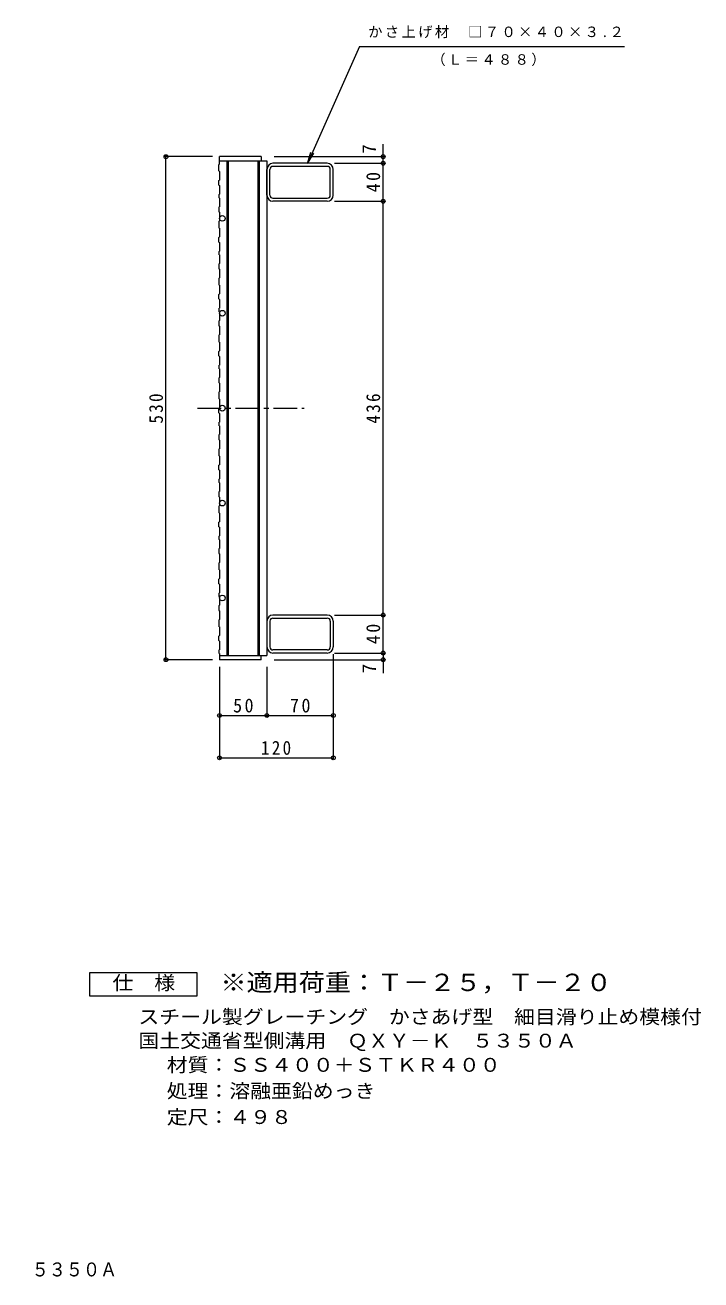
# Model space of a CAD drawing. Units: millimetres, scale not verified. Extents: x -605 to 819, y -690 to 657.
# Drawn here: x 107 to 819, y -690 to 632 of the extents above; entities that cross this region are included whole.
import ezdxf
from ezdxf.enums import TextEntityAlignment as Align

# ---------------------------------------------------------------- set-up
doc = ezdxf.new("R2010")
doc.units = ezdxf.units.MM
doc.header["$LTSCALE"] = 5
doc.header["$PDMODE"] = 32
doc.header["$PDSIZE"] = 4
doc.linetypes.add('CHAIN1', pattern=[8, 5, -1, 1, -1])
for name, color, linetype, lineweight in [('1-1_1-1ﾚｲﾔ', 2, 'Continuous', 9), ('1-2_1-2ﾚｲﾔ', 3, 'Continuous', 9), ('1-4_1-4ﾚｲﾔ', 7, 'Continuous', 9), ('1-5_1-5ﾚｲﾔ', 7, 'Continuous', 9), ('F-4_F-4ﾚｲﾔ', 2, 'Continuous', 9)]:
    doc.layers.add(name, color=color, linetype=linetype, lineweight=lineweight)
doc.layers.add('F-5_F-5ﾚｲﾔ', color=2, linetype='Continuous')
doc.styles.add('ＭＳ ゴシック', font='')
doc.styles.get('ＭＳ ゴシック').set_extended_font_data('MS Gothic')

msp = doc.modelspace()

# ---------------------------------------------------------------- linework, layer by layer
at = {"layer": '1-1_1-1ﾚｲﾔ'}
for p, q in [((361.79, 452.862), (361.79, 480.062)), ((364.99, 452.862), (364.99, 480.062)), ((425.39, 486.462), (368.19, 486.462)), ((425.39, 483.262), (368.19, 483.262)), ((428.59, 452.862), (428.59, 480.062)), ((431.79, 452.862), (431.79, 480.062)), ((368.19, 449.663), (425.39, 449.663)), ((425.39, 446.462), (368.19, 446.462)), ((361.79, 4.062), (361.79, -23.138)), ((364.99, 4.062), (364.99, -23.138)), ((425.39, 10.462), (368.19, 10.462)), ((368.19, 7.262), (425.39, 7.262)), ((428.59, 4.062), (428.59, -23.138)), ((431.79, 4.062), (431.79, -23.138)), ((425.39, -26.338), (368.19, -26.338)), ((425.39, -29.538), (368.19, -29.538))]:
    msp.add_line(p, q, dxfattribs=at)
for centre, radius, start, end in [((368.19, 480.062), 6.4, 90, 180), ((368.19, 480.062), 3.2, 90, 180), ((425.39, 480.062), 6.4, 0, 90), ((425.39, 480.062), 3.2, 0, 90), ((368.19, 452.862), 6.4, 180, 270), ((368.19, 452.862), 3.2, 180, 270), ((425.39, 452.862), 6.4, 270, 0), ((425.39, 452.862), 3.2, 270, 0), ((368.19, 4.062), 6.4, 90, 180), ((368.19, 4.062), 3.2, 90, 180), ((425.39, 4.062), 6.4, 0, 90), ((425.39, 4.062), 3.2, 0, 90), ((368.19, -23.138), 6.4, 180, 270), ((368.19, -23.138), 3.2, 180, 270), ((425.39, -23.138), 3.2, 270, 0), ((425.39, -23.138), 6.4, 270, 0)]:
    msp.add_arc(centre, radius, start, end, dxfattribs=at)
at = {"layer": '1-2_1-2ﾚｲﾔ'}
for p, q in [((355.79, 493.462), (311.79, 493.462)), ((311.79, 485.729), (311.79, 493.462)), ((355.79, 493.462), (355.79, 488.962)), ((311.79, 485.729), (310.99, 485.211)), ((310.99, 478.495), (310.99, 485.211)), ((310.99, 478.495), (311.79, 477.977)), ((311.79, 488.962), (361.79, 488.962)), ((311.79, 477.977), (311.79, 468.853)), ((319.79, -32.038), (319.79, 488.962)), ((321.29, -32.038), (321.29, 488.962)), ((352.289, 488.962), (352.289, -32.038)), ((353.79, 488.962), (353.79, -32.038)), ((361.79, 488.962), (361.79, -32.038)), ((310.99, 468.335), (311.79, 468.853)), ((310.99, 463.495), (310.99, 468.335)), ((310.99, 463.495), (311.79, 462.977)), ((311.79, 462.977), (311.79, 453.853)), ((310.99, 453.335), (311.79, 453.853)), ((310.99, 453.335), (310.99, 450.371)), ((311.79, 449.853), (310.99, 450.371)), ((311.79, 449.853), (311.79, 440.729)), ((310.99, 440.211), (311.79, 440.729)), ((310.99, 440.211), (310.99, 435.371)), ((310.99, 435.371), (311.79, 434.853)), ((310.99, 425.211), (311.79, 425.729)), ((310.99, 425.211), (310.99, 418.495)), ((311.79, 434.853), (311.79, 425.729)), ((311.79, 417.977), (310.99, 418.495)), ((311.79, 417.977), (311.79, 408.853)), ((310.99, 408.335), (311.79, 408.853)), ((310.99, 403.495), (310.99, 408.335)), ((310.99, 403.495), (311.79, 402.977)), ((311.79, 402.977), (311.79, 393.853)), ((310.99, 393.335), (311.79, 393.853)), ((310.99, 393.335), (310.99, 390.371)), ((311.79, 389.853), (310.99, 390.371)), ((311.79, 389.853), (311.79, 380.729)), ((310.99, 380.211), (311.79, 380.729)), ((310.99, 380.211), (310.99, 375.371)), ((310.99, 375.371), (311.79, 374.853)), ((311.79, 374.853), (311.79, 365.729)), ((310.99, 365.211), (311.79, 365.729)), ((310.99, 365.211), (310.99, 358.495)), ((311.79, 357.977), (310.99, 358.495)), ((311.79, 357.977), (311.79, 348.853)), ((310.99, 348.335), (311.79, 348.853)), ((310.99, 343.495), (310.99, 348.335)), ((310.99, 343.495), (311.79, 342.977)), ((310.99, 333.335), (311.79, 333.853)), ((310.99, 333.335), (310.99, 330.371)), ((311.79, 342.977), (311.79, 333.853)), ((311.79, 329.853), (310.99, 330.371)), ((310.99, 320.211), (311.79, 320.729)), ((310.99, 320.211), (310.99, 315.371)), ((311.79, 329.853), (311.79, 320.729)), ((310.99, 315.371), (311.79, 314.853)), ((310.99, 305.211), (311.79, 305.729)), ((310.99, 305.211), (310.99, 298.495)), ((311.79, 314.853), (311.79, 305.729)), ((311.79, 297.977), (310.99, 298.495)), ((311.79, 297.977), (311.79, 288.853)), ((310.99, 288.335), (311.79, 288.853)), ((310.99, 283.495), (310.99, 288.335)), ((310.99, 283.495), (311.79, 282.977)), ((311.79, 282.977), (311.79, 273.853)), ((310.99, 273.335), (311.79, 273.853)), ((310.99, 273.335), (310.99, 270.371)), ((311.79, 269.853), (310.99, 270.371)), ((311.79, 269.853), (311.79, 260.729)), ((310.99, 260.211), (311.79, 260.729)), ((310.99, 260.211), (310.99, 255.371)), ((310.99, 255.371), (311.79, 254.853)), ((311.79, 254.853), (311.79, 245.729)), ((310.99, 245.211), (311.79, 245.729)), ((310.99, 245.211), (310.99, 238.495)), ((311.79, 237.977), (310.99, 238.495)), ((310.99, 228.335), (311.79, 228.853)), ((310.99, 223.495), (310.99, 228.335)), ((311.79, 237.977), (311.79, 228.853)), ((310.99, 223.495), (311.79, 222.977)), ((310.99, 213.335), (311.79, 213.853)), ((310.99, 213.335), (310.99, 210.371)), ((311.79, 222.977), (311.79, 213.853)), ((311.79, 209.853), (310.99, 210.371)), ((310.99, 200.211), (311.79, 200.729)), ((310.99, 200.211), (310.99, 195.371)), ((311.79, 209.853), (311.79, 200.729)), ((310.99, 195.371), (311.79, 194.853)), ((310.99, 185.211), (311.79, 185.729)), ((310.99, 185.211), (310.99, 178.495)), ((311.79, 194.853), (311.79, 185.729)), ((311.79, 177.977), (310.99, 178.495)), ((311.79, 177.977), (311.79, 168.853)), ((310.99, 168.335), (311.79, 168.853)), ((310.99, 163.495), (310.99, 168.335)), ((310.99, 163.495), (311.79, 162.977)), ((311.79, 162.977), (311.79, 153.853)), ((310.99, 153.335), (311.79, 153.853)), ((310.99, 153.335), (310.99, 150.371)), ((311.79, 149.853), (310.99, 150.371)), ((311.79, 149.853), (311.79, 140.729)), ((310.99, 140.211), (311.79, 140.729)), ((310.99, 140.211), (310.99, 135.371)), ((310.99, 135.371), (311.79, 134.853)), ((311.79, 134.853), (311.79, 125.729)), ((310.99, 125.211), (311.79, 125.729)), ((310.99, 125.211), (310.99, 118.495)), ((311.79, 117.977), (310.99, 118.495)), ((310.99, 108.335), (311.79, 108.853)), ((310.99, 103.495), (310.99, 108.335)), ((311.79, 117.977), (311.79, 108.853)), ((310.99, 103.495), (311.79, 102.977)), ((310.99, 93.335), (311.79, 93.853)), ((310.99, 93.335), (310.99, 90.371)), ((311.79, 102.977), (311.79, 93.853)), ((311.79, 89.853), (310.99, 90.371)), ((310.99, 80.211), (311.79, 80.729)), ((310.99, 80.211), (310.99, 75.371)), ((311.79, 89.853), (311.79, 80.729)), ((310.99, 75.371), (311.79, 74.853)), ((311.79, 74.853), (311.79, 65.729)), ((310.99, 65.211), (311.79, 65.729)), ((310.99, 65.211), (310.99, 58.495)), ((311.79, 57.977), (310.99, 58.495)), ((311.79, 57.977), (311.79, 48.853)), ((310.99, 48.335), (311.79, 48.853)), ((310.99, 43.495), (310.99, 48.335)), ((310.99, 43.495), (311.79, 42.977)), ((311.79, 42.977), (311.79, 33.853)), ((310.99, 33.335), (311.79, 33.853)), ((310.99, 33.335), (310.99, 30.371)), ((311.79, 29.853), (310.99, 30.371)), ((311.79, 29.853), (311.79, 20.729)), ((310.99, 20.211), (311.79, 20.729)), ((310.99, 20.211), (310.99, 15.371)), ((310.99, 15.371), (311.79, 14.853)), ((311.79, 14.853), (311.79, 5.729)), ((310.99, 5.211), (311.79, 5.729)), ((310.99, 5.211), (310.99, -1.505)), ((311.79, -2.023), (310.99, -1.505)), ((310.99, -11.665), (311.79, -11.147)), ((310.99, -16.505), (310.99, -11.665)), ((311.79, -2.023), (311.79, -11.147)), ((310.99, -16.505), (311.79, -17.023)), ((310.99, -26.665), (311.79, -26.147)), ((311.79, -17.023), (311.79, -26.147)), ((310.99, -26.665), (310.99, -29.629)), ((311.79, -30.147), (310.99, -29.629)), ((311.79, -30.147), (311.79, -36.538)), ((311.79, -32.038), (361.79, -32.038)), ((355.79, -36.538), (311.79, -36.538)), ((355.79, -36.538), (355.79, -32.038))]:
    msp.add_line(p, q, dxfattribs=at)
at = {"layer": '1-2_1-2ﾚｲﾔ', "linetype": 'CHAIN1'}
msp.add_line((288.639, 228.462), (401.046, 228.462), dxfattribs=at)
at = {"layer": '1-2_1-2ﾚｲﾔ'}
for centre in [(314.79, 428.462), (314.79, 328.462), (314.79, 228.462), (314.79, 128.462), (314.79, 28.462)]:
    msp.add_circle(centre, 3, dxfattribs=at)
at = {"layer": '1-4_1-4ﾚｲﾔ'}
for p, q in [((484.324, 436.462), (484.324, 506.758)), ((304.29, 493.462), (253.905, 493.462)), ((255.405, -36.538), (255.405, 493.462)), ((369.29, 493.462), (485.824, 493.462)), ((432.89, 486.462), (485.824, 486.462)), ((432.89, 446.462), (485.824, 446.462)), ((484.324, 20.462), (484.324, 436.462)), ((484.324, -29.538), (484.324, 20.462)), ((432.89, 10.462), (485.824, 10.462)), ((304.29, -36.538), (253.905, -36.538)), ((369.29, -36.538), (485.824, -36.538)), ((431.79, -30.638), (431.79, -141.434)), ((432.89, -29.538), (485.824, -29.538)), ((484.324, -29.538), (484.324, -50.835)), ((311.79, -44.038), (311.79, -141.434)), ((361.79, -44.038), (361.79, -96.839)), ((311.79, -95.339), (361.79, -95.339)), ((361.79, -95.339), (431.79, -95.339)), ((311.79, -139.934), (431.79, -139.934))]:
    msp.add_line(p, q, dxfattribs=at)
for p in [(255.405, 493.462), (484.324, 493.462), (484.324, 486.462), (484.324, 446.462), (484.324, 10.462), (255.405, -36.538), (484.324, -29.538), (484.324, -36.538), (311.79, -95.339), (361.79, -95.339), (431.79, -95.339), (311.79, -139.934), (431.79, -139.934)]:
    msp.add_point(p, dxfattribs=at)
at = {"layer": '1-5_1-5ﾚｲﾔ'}
for p, q in [((459.391, 609.488), (738.773, 609.488)), ((404.668, 486.339), (411.191, 497.002))]:
    msp.add_line(p, q, dxfattribs=at)
msp.add_lwpolyline([(459.391, 609.488), (404.668, 486.339), (408.209, 498.327)], dxfattribs=at)
at = {"layer": 'F-4_F-4ﾚｲﾔ'}
msp.add_lwpolyline([(175.292, -391.212), (175.292, -366.211), (287.792, -366.211), (287.792, -391.212)], close=True, dxfattribs=at)

# ---------------------------------------------------------------- texts
at = {"layer": '1-4_1-4ﾚｲﾔ', "color": 2, "style": 'ＭＳ ゴシック'}
for p in [(481.324, 496.615), (481.324, -50.835)]:
    msp.add_text('7', height=14.66, rotation=90, dxfattribs=at).set_placement(p, align=Align.BOTTOM_LEFT)
at = {"layer": '1-4_1-4ﾚｲﾔ', "color": 2, "char_height": 14.66, "attachment_point": 7, "rotation": 90, "style": 'ＭＳ ゴシック'}
for s, insert in [('\\T1.27;\\W0.95;40', (481.324, 455.837)), ('\\T1.27;\\W0.9;530', (252.405, 212.212)), ('\\T1.27;\\W0.9;436', (481.324, 212.212)), ('\\T1.27;\\W0.95;40', (481.324, -20.163))]:
    msp.add_mtext(s, dxfattribs=dict(at, insert=insert))
at = {"layer": '1-4_1-4ﾚｲﾔ', "color": 2, "char_height": 14.66, "attachment_point": 7, "style": 'ＭＳ ゴシック'}
for s, insert in [('\\T1.27;\\W0.95;50', (326.165, -92.339)), ('\\T1.27;\\W0.95;70', (386.165, -92.339)), ('\\T1.27;\\W0.9;120', (355.54, -136.934))]:
    msp.add_mtext(s, dxfattribs=dict(at, insert=insert))
at = {"layer": '1-5_1-5ﾚｲﾔ', "char_height": 11, "attachment_point": 7, "style": 'ＭＳ ゴシック'}
for s, insert in [('\\T1.17;かさ上げ材\u3000□７０×４０×３.２', (468.589, 618.297)), ('\\T1.17;（Ｌ＝４８８）', (535.125, 588.902))]:
    msp.add_mtext(s, dxfattribs=dict(at, insert=insert))
at = {"layer": 'F-4_F-4ﾚｲﾔ', "style": 'ＭＳ ゴシック', "width": 1.1}
for s, p in [('仕\u3000様', (199.042, -388.712)), ('スチール製グレーチング\u3000かさあげ型\u3000細目滑り止め模様付', (226.337, -424.552)), ('国土交通省型側溝用\u3000ＱＸＹ－Ｋ\u3000５３５０Ａ', (226.337, -449.696)), ('材質：ＳＳ４００＋ＳＴＫＲ４００', (256.193, -475.171)), ('処理：溶融亜鉛めっき', (256.193, -502.671)), ('定尺：４９８', (256.193, -530.172))]:
    msp.add_text(s, height=14.66, dxfattribs=at).set_placement(p, align=Align.BOTTOM_LEFT)
at = {"layer": 'F-5_F-5ﾚｲﾔ', "color": 3, "style": 'ＭＳ ゴシック', "width": 1.1}
msp.add_text('※適用荷重：Ｔ－２５，Ｔ－２０', height=18.33, dxfattribs=at).set_placement((312.792, -391.212), align=Align.BOTTOM_LEFT)
at = {"layer": 'F-5_F-5ﾚｲﾔ', "style": 'ＭＳ ゴシック', "width": 0.9}
msp.add_text('国土交通省型側溝用\u3000ＱＸＹ－Ｋ\u3000５３５０Ａ', height=14.66, dxfattribs=at).set_placement((-173.98, -690.751), align=Align.BOTTOM_LEFT)

doc.saveas('drawing.dxf')
